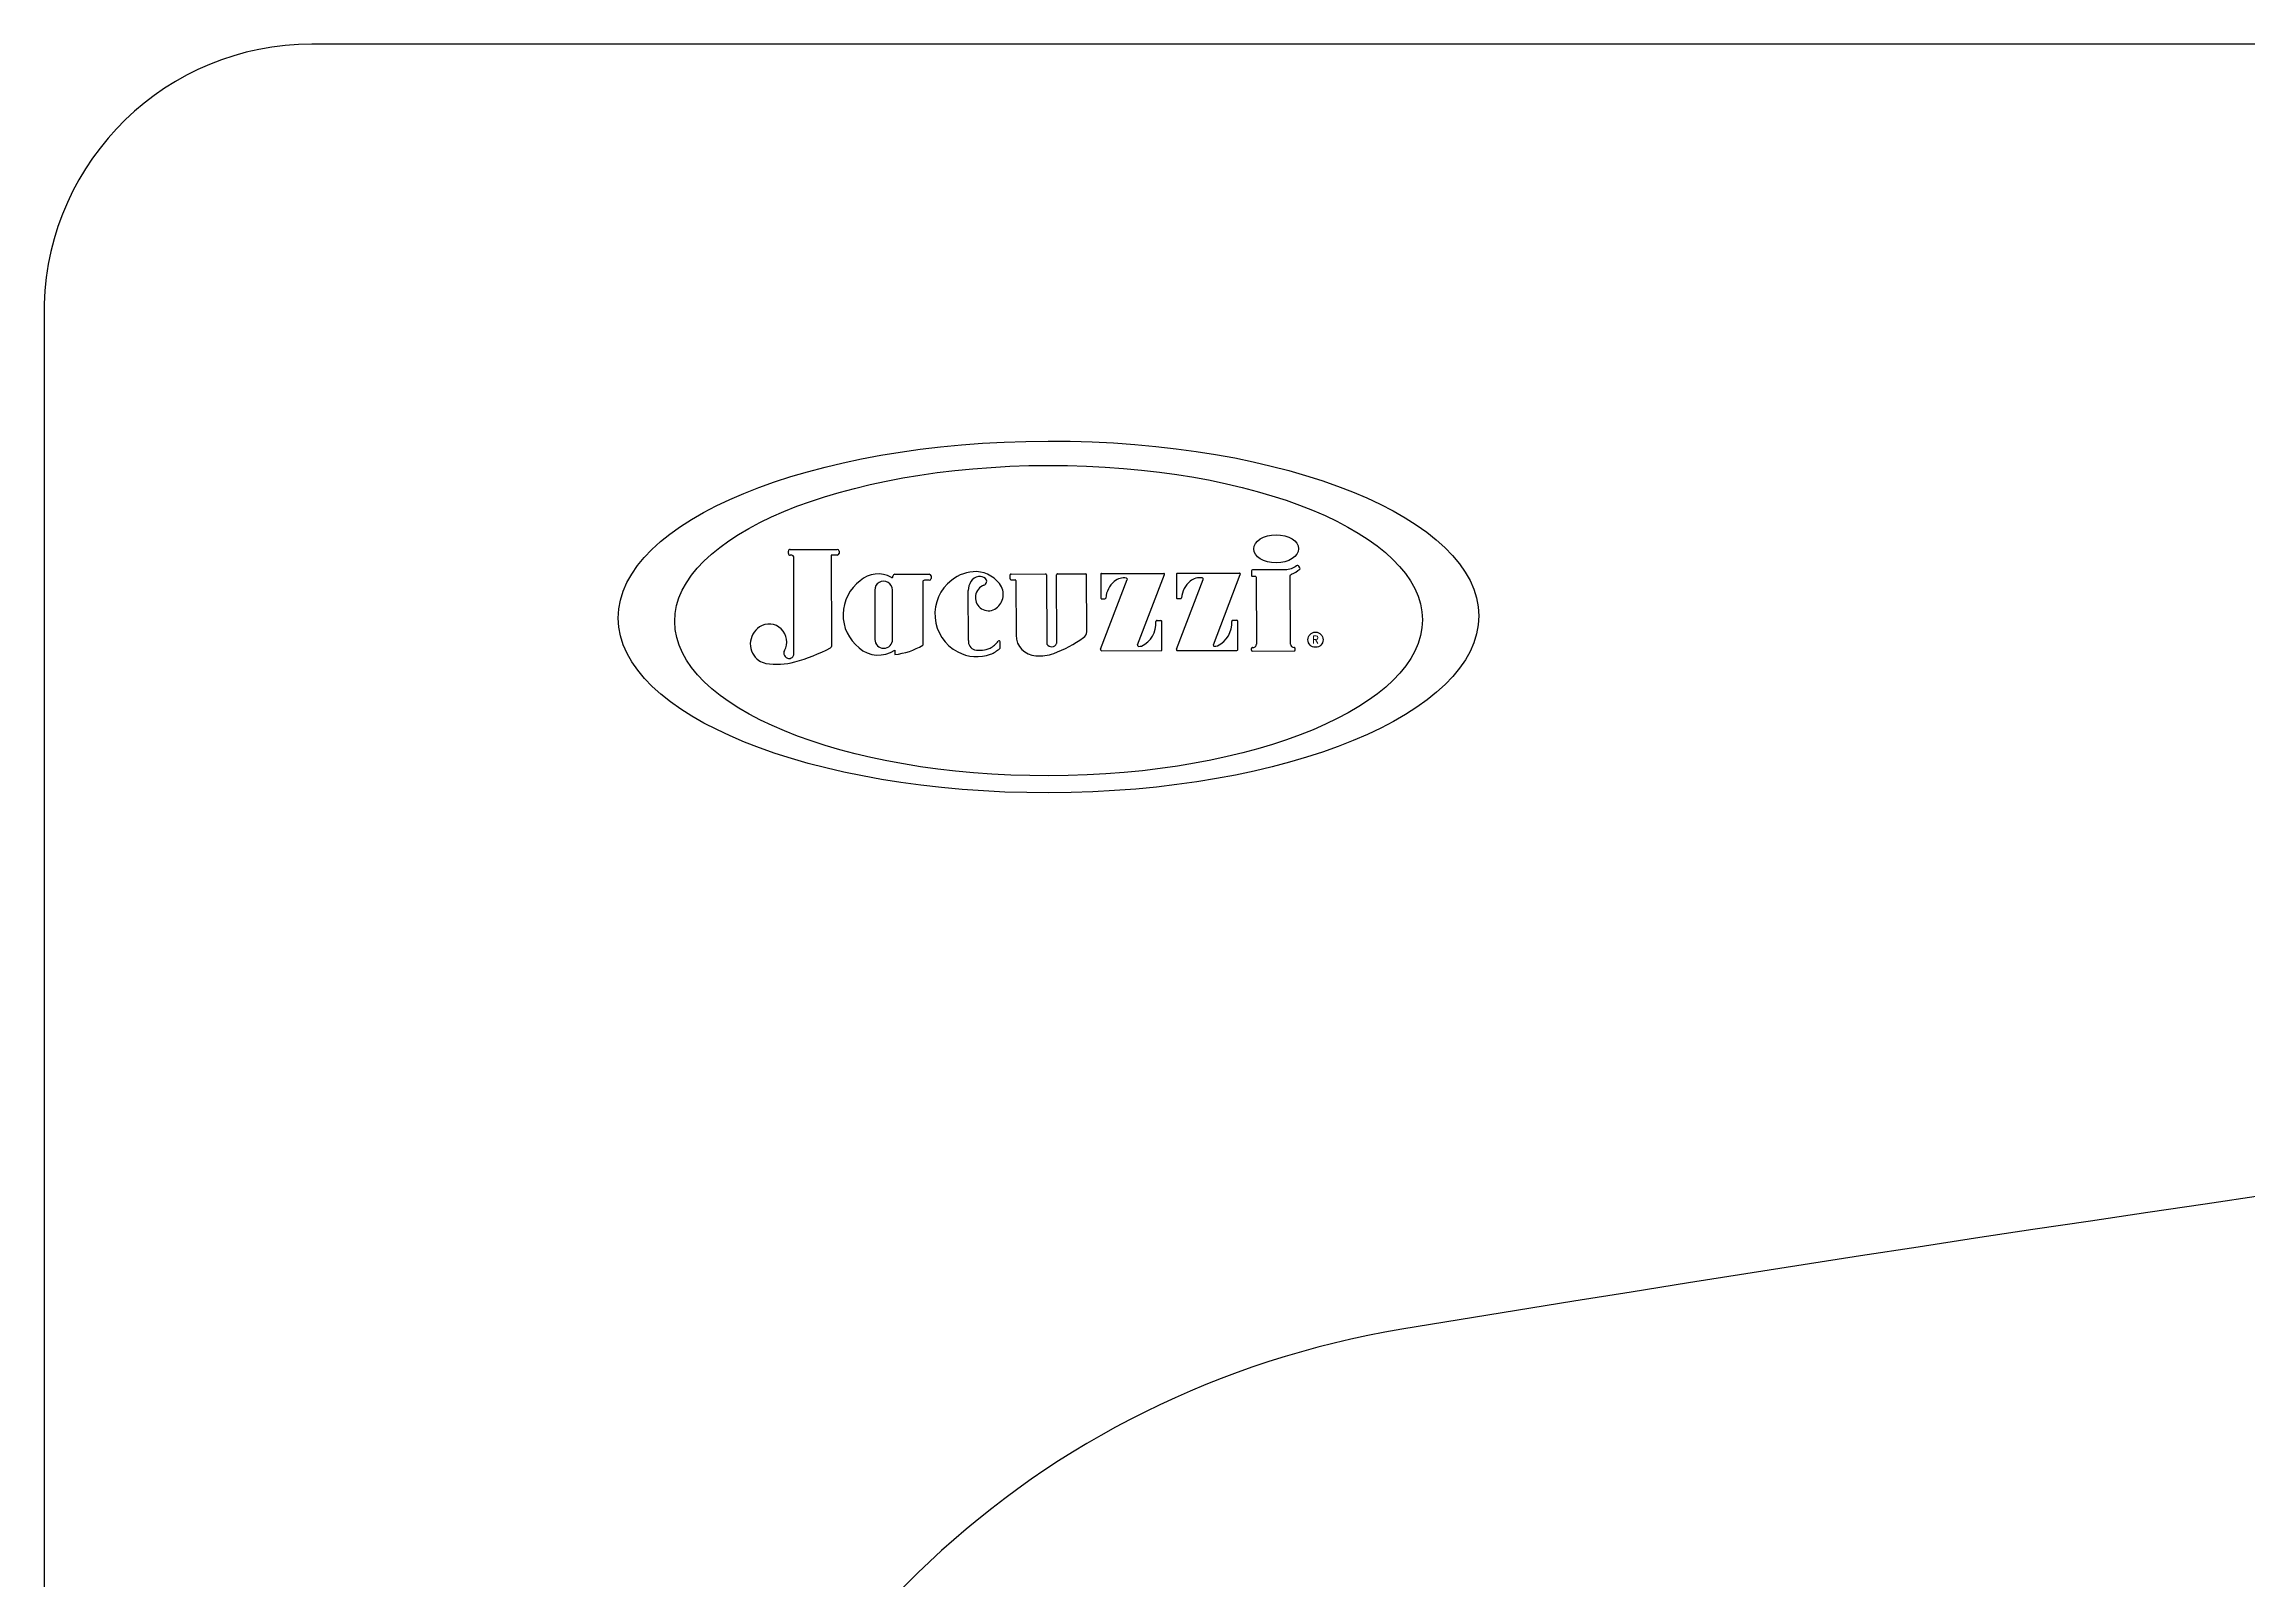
# Model space of a CAD drawing. Header units: millimetres. Extents: x -1267.26 to -1265.43, y 2199.58 to 2200.68.
# Drawn here: x -1267.2558 to -1267.0253, y 2200.5222 to 2200.6828 of the extents above; entities that cross this region are included whole.
import ezdxf
from ezdxf.enums import TextEntityAlignment as Align

# ---------------------------------------------------------------- set-up
doc = ezdxf.new("R2010")
doc.units = ezdxf.units.MM
doc.header["$LTSCALE"] = 10
doc.layers.add('jacuzzi', color=1, linetype='Continuous')
doc.styles.add('ROMANS', font='romans', dxfattribs={"height": 4})

msp = doc.modelspace()

# ---------------------------------------------------------------- linework, layer by layer
at = {"layer": 'jacuzzi'}
for p, q in [((-1267.177959588721, 2200.629514243698), (-1267.177960159047, 2200.629752125717)), ((-1267.177777970012, 2200.629935190454), (-1267.172847145313, 2200.629947012182)), ((-1267.177582768497, 2200.629332519195), (-1267.177776523984, 2200.629332054663)), ((-1267.177375319804, 2200.618979819561), (-1267.17739970376, 2200.629150330159)), ((-1267.172845699286, 2200.629343876391), (-1267.173480548498, 2200.62934235433)), ((-1267.173480548498, 2200.62934235433), (-1267.173457654769, 2200.619793415233)), ((-1267.172664080576, 2200.629764823146), (-1267.17266351025, 2200.629526941128)), ((-1267.167022725835, 2200.627080682012), (-1267.167022901717, 2200.627154042009)), ((-1267.166840712682, 2200.627337106746), (-1267.163219672522, 2200.627345788245)), ((-1267.163908537457, 2200.626534236757), (-1267.163892666639, 2200.619914542779)), ((-1267.163218168636, 2200.626718519863), (-1267.163726348421, 2200.626717301494)), ((-1267.163036607785, 2200.62716359921), (-1267.163035979601, 2200.6269015846)), ((-1267.154761523092, 2200.626853270517), (-1267.154762533597, 2200.627274750398)), ((-1267.154671439079, 2200.627366282766), (-1267.151055232199, 2200.627374952678)), ((-1267.154669990724, 2200.626762176), (-1267.154249304103, 2200.626763184602)), ((-1267.154157771734, 2200.626672090085), (-1267.154144072548, 2200.620958180566)), ((-1267.149814461439, 2200.627377927445), (-1267.146862029141, 2200.627385005947)), ((-1267.145302466502, 2200.619494146349), (-1267.142515587285, 2200.626779647109)), ((-1267.145296352847, 2200.6273292891), (-1267.145290436137, 2200.624861438583)), ((-1267.145205258329, 2200.627420821469), (-1267.13870841902, 2200.627436397741)), ((-1267.141440367308, 2200.619947030008), (-1267.138622913229, 2200.627312460021)), ((-1267.137371851745, 2200.61951316012), (-1267.134584972528, 2200.62679866088)), ((-1267.13736573809, 2200.627348302871), (-1267.13735982138, 2200.624880452354)), ((-1267.137274643572, 2200.627439835239), (-1267.130777804263, 2200.627455411512)), ((-1267.133509752551, 2200.619966043779), (-1267.130692298473, 2200.627331473792)), ((-1267.159133436032, 2200.620418468392), (-1267.159145946989, 2200.625636769543)), ((-1267.145198903769, 2200.624770344065), (-1267.144862362556, 2200.624771150928)), ((-1267.137268289012, 2200.624789357836), (-1267.136931747799, 2200.624790164699)), ((-1267.139404812766, 2200.622508131958), (-1267.138990404052, 2200.622509125509)), ((-1267.138891612828, 2200.619390373391), (-1267.138898871683, 2200.622418030991)), ((-1267.131474198009, 2200.622527145728), (-1267.131059789295, 2200.62252813928)), ((-1267.130960998071, 2200.619409387162), (-1267.130968256926, 2200.622437044762)), ((-1267.166825216054, 2200.619416943497), (-1267.166824081536, 2200.618943737963)), ((-1267.155806278669, 2200.619654245893), (-1267.155807787615, 2200.620283625101)), ((-1267.129531468471, 2200.619394211198), (-1267.129531933126, 2200.619588018024)), ((-1267.124961317146, 2200.619405168206), (-1267.124961753026, 2200.619586973012)), ((-1267.145195950233, 2200.61933975466), (-1267.13898284115, 2200.619354650684)), ((-1267.137265335476, 2200.619358768431), (-1267.131052226393, 2200.619373664455)), ((-1267.129439936102, 2200.619303116681), (-1267.125052411664, 2200.619313635838))]:
    msp.add_line(p, q, dxfattribs=at)
at = {"layer": 'jacuzzi', "color": 3}
msp.add_lwpolyline([(-1265.453811977258, 2200.682783386736), (-1267.227791569095, 2200.682783386736, 0.4055206014754864), (-1267.255801773177, 2200.655594891838), (-1267.255801773177, 2199.609972281634, 0.4229602880957001), (-1267.227791569095, 2199.582783786736), (-1265.453811977258, 2199.582783786736, 0.4055206014778485), (-1265.425801773177, 2199.609972281634), (-1265.425801773177, 2200.655594891838, 0.4229602881578758), (-1265.453811977264, 2200.682783386736, -0.3915340772529942)], format="xyb", dxfattribs=at)
at = {"layer": 'jacuzzi'}
msp.add_lwpolyline([(-1267.167060950066, 2200.62052836472), (-1267.16707333525, 2200.62569420575, 1.000000000000098), (-1267.168924392848, 2200.625689767811), (-1267.168912007665, 2200.620523926781, 0.999999999999902)], format="xyb", close=True, dxfattribs=at)
for points in [[(-1267.150963699831, 2200.62728385816), (-1267.150946569214, 2200.620138704185, 0.1354836439385169), (-1267.150920484556, 2200.620045081937, 0.5973092542928814), (-1267.14990642579, 2200.620092913245, 0.1127702397822963), (-1267.149888499706, 2200.620172258745), (-1267.149905555957, 2200.627286395076)], [(-1267.150209985824, 2200.61905415325, 0.06297410020895881), (-1267.147096282996, 2200.620710371807, 0.2578294972287946), (-1267.146756197123, 2200.621329549528), (-1267.146770496773, 2200.627293911429)], [(-1267.125936051994, 2200.627801879098), (-1267.129426867737, 2200.627793509813, 0.414213562373095), (-1267.129517962255, 2200.627701977445), (-1267.129516801782, 2200.627217945893, 0.4142135623730986), (-1267.129425269413, 2200.627126851376), (-1267.129122571674, 2200.627127577098, -0.4142135623730951), (-1267.129031039305, 2200.62703648258), (-1267.129014268906, 2200.620041574778)], [(-1267.125448169471, 2200.620041470136), (-1267.125465264076, 2200.62717160366, -0.3094083360235544), (-1267.125349176798, 2200.627342115764, 0.09070134790707648), (-1267.124468495676, 2200.627886727998, 0.3650174520151336), (-1267.124452536547, 2200.628003289629), (-1267.124557389527, 2200.628169088453, 0.4518071014289208), (-1267.124828065761, 2200.628212263112, -0.1780066821811962), (-1267.125995231512, 2200.627801737214)]]:
    msp.add_lwpolyline(points, format="xyb", dxfattribs=at)
msp.add_circle((-1267.122831557945, 2200.620493491675), 0.0007946387699584183, dxfattribs=at)
for centre, radius, start, end in [((-1267.177777532161, 2200.629752563567), 0.0001826274109083451, 90.13736724908172, 180.1373672490818), ((-1267.177776961835, 2200.629514681549), 0.0001826274109083386, 180.1373672490818, 270.1373672490818), ((-1267.177582330646, 2200.629149892308), 0.0001826274109083386, 0.1373672490817377, 90.13736724908172), ((-1267.172846707462, 2200.629764385295), 0.0001826274109083386, 0.1373672490817377, 90.13736724908172), ((-1267.172846137136, 2200.629526503277), 0.0001826274109083451, 270.1373672490818, 0.1373672490817377), ((-1267.167833454894, 2200.623104479397), 0.00440770550204492, 126.4406721531579, 231.6230071655273), ((-1267.168566017801, 2200.624586367335), 0.002795608679266994, 60.06042965313343, 132.4134599711781), ((-1267.167114039278, 2200.627080463087), 9.131370545415807e-05, 231.5926755857293, 0.1373672490817377), ((-1267.166840274831, 2200.62715447986), 0.0001826274109083386, 90.13736724908172, 180.1373672490818), ((-1267.163725910571, 2200.626534674608), 0.000182627410908338, 90.13736724908172, 180.1373672490818), ((-1267.163219234671, 2200.627163161359), 0.000182627410908338, 0.1373672490817377, 90.13736724908172), ((-1267.163218606487, 2200.626901146749), 0.000182627410908338, 270.1373672490818, 0.1373672490817377), ((-1267.158181775435, 2200.623177733574), 0.004458244548360048, 127.2687107636999, 242.4044845304815), ((-1267.158371135697, 2200.623635549299), 0.0039812564105501, 88.73698551566748, 129.0900797047073), ((-1267.157179531812, 2200.625607587644), 0.001966631697416564, 150.5746549584958, 179.149784355318), ((-1267.157919036484, 2200.625950762178), 0.001155723798674428, 97.24935851595544, 147.3799929497171), ((-1267.158413605076, 2200.624457097039), 0.003161424617636979, 29.66456255229263, 87.63922728923652), ((-1267.157954841023, 2200.626128303068), 0.0009751722010845465, 50.9183495272796, 96.478779912647), ((-1267.157640015416, 2200.626593339767), 0.0004185667844176738, 289.1668931055175, 44.22462768502182), ((-1267.154671220153, 2200.627274969323), 9.131370545416898e-05, 90.13736724908172, 180.1373672490818), ((-1267.154670209649, 2200.626853489443), 9.131370545416898e-05, 180.1373672490818, 270.1373672490818), ((-1267.154249085177, 2200.626671871159), 9.131370545416898e-05, 0.1373672490817377, 90.13736724908172), ((-1267.151055013274, 2200.627283639235), 9.131370545416898e-05, 0.1373672490817377, 90.13736724908172), ((-1267.149814242514, 2200.627286614002), 9.131370545416898e-05, 90.13736724908172, 180.1373672490818), ((-1267.146861810216, 2200.627293692504), 9.131370545416898e-05, 0.1373672490817377, 90.13736724908172), ((-1267.145205039404, 2200.627329508025), 9.131370545416898e-05, 90.13736724908172, 180.1373672490818), ((-1267.142215714259, 2200.62464002362), 0.002564883948915787, 130.2946976974009, 175.1961932388021), ((-1267.142867091864, 2200.625358613029), 0.001595859994564914, 80.47481422051906, 129.1421956467513), ((-1267.142621830834, 2200.626820287821), 0.0001137513042587356, 339.0669456638633, 80.47481422051906), ((-1267.138708200095, 2200.627345084298), 9.131370545416898e-05, 339.0669456638633, 90.13736724908172), ((-1267.137274424647, 2200.627348521796), 9.131370545416898e-05, 90.13736724908172, 180.1373672490818), ((-1267.134285099503, 2200.62465903739), 0.002564883948915787, 130.2946976974009, 175.1961932388021), ((-1267.134936477107, 2200.6253776268), 0.001595859994564914, 80.47481422051906, 129.1421956467513), ((-1267.134691216077, 2200.626839301592), 0.0001137513042587356, 339.0669456638633, 80.47481422051906), ((-1267.130777585338, 2200.627364098068), 9.131370545416898e-05, 339.0669456638633, 90.13736724908172), ((-1267.157020922908, 2200.624904238204), 0.001380493054679566, 110.4206802017945, 290.8716656113789), ((-1267.157270129717, 2200.625238078668), 0.001784852464624491, 294.5309438552501, 26.04454628132493), ((-1267.145199122694, 2200.624861657509), 9.131370545416898e-05, 180.1373672490818, 270.1373672490818), ((-1267.144862581482, 2200.624862464371), 9.131370545416898e-05, 270.1373672490818, 355.1961932388021), ((-1267.137268507937, 2200.624880671279), 9.131370545416898e-05, 180.1373672490818, 270.1373672490818), ((-1267.136931966725, 2200.624881478142), 9.131370545416898e-05, 270.1373672490818, 355.1961932388021), ((-1267.179826731782, 2200.620054420866), 0.002112495888049507, 123.1176730757277, 234.946219586348), ((-1267.179967295257, 2200.620285043986), 0.001842557712669144, 329.5255564004117, 123.3749714700173), ((-1267.142130387809, 2200.622207854401), 0.002618470903511282, 294.9649018202377, 3.91458089298086), ((-1267.139404540046, 2200.62239438098), 0.0001137513042587356, 90.13736724908172, 183.9145808929809), ((-1267.138990185126, 2200.622417812066), 9.131370545416898e-05, 0.1373672490817377, 90.13736724908172), ((-1267.134199773052, 2200.622226868172), 0.002618470903511282, 294.9649018202377, 3.91458089298086), ((-1267.131473925289, 2200.622413394751), 0.0001137513042587356, 90.13736724908172, 183.9145808929809), ((-1267.131059570369, 2200.622436825837), 9.131370545416898e-05, 0.1373672490817377, 90.13736724908172), ((-1267.182794143571, 2200.637786446585), 0.02037058632602722, 285.6977984352412, 296.9818145778211), ((-1267.173640281655, 2200.619792977382), 0.0001826274109083774, 298.9605210496384, 0.1373672490817377), ((-1267.168548539503, 2200.621936821155), 0.003052806432643277, 228.5372312335999, 304.3679009136015), ((-1267.167661751545, 2200.626384354105), 0.007487620421843606, 276.4233544375561, 300.2235757425671), ((-1267.158211376239, 2200.620324674478), 0.0009268179758303638, 174.191728026145, 252.6762477673277), ((-1267.157967138152, 2200.622046780631), 0.002658280663395478, 258.7145627423362, 294.3570343947881), ((-1267.157812506192, 2200.621607630547), 0.002194813427176466, 295.4077242460791, 324.9957632592692), ((-1267.158791113883, 2200.623194313166), 0.004671944362366031, 295.1404471571989, 309.0463141310382), ((-1267.155921538593, 2200.620283352382), 0.0001137513042587356, 0.1373672490817377, 144.9957632592692), ((-1267.155920029646, 2200.619653973173), 0.0001137513042587372, 309.2685304714705, 0.1373672490817377), ((-1267.152001532776, 2200.620963317338), 0.002142545930305652, 180.1373672490818, 268.0606106952201), ((-1267.145196222953, 2200.619453505637), 0.0001137513042587356, 159.0669456638633, 270.1373672490818), ((-1267.141334123759, 2200.619906389296), 0.0001137513042587356, 159.0669456638633, 274.2116875256899), ((-1267.141504467651, 2200.622219571527), 0.002433197158560757, 274.2116875256899, 281.359172301687), ((-1267.138983060075, 2200.619445964127), 9.131370545416898e-05, 270.1373672490818, 0.1373672490817377), ((-1267.137265608196, 2200.619472519408), 0.0001137513042587356, 159.0669456638633, 270.1373672490818), ((-1267.133403509002, 2200.619925403067), 0.0001137513042587356, 159.0669456638633, 274.2116875256899), ((-1267.133573852894, 2200.622238585298), 0.002433197158560757, 274.2116875256899, 281.359172301687), ((-1267.131052445318, 2200.619464977898), 9.131370545416898e-05, 270.1373672490818, 0.1373672490817377), ((-1267.129440619683, 2200.61958823695), 9.131370545416898e-05, 82.30973435021083, 180.1373672490818), ((-1267.129440155028, 2200.619394430124), 9.131370545416898e-05, 180.1373672490818, 270.1373672490818), ((-1267.129379522678, 2200.620040699077), 0.0003652548218166759, 262.3097343502109, 0.1373672490817377), ((-1267.125082915699, 2200.620042345838), 0.0003652548218166759, 180.1373672490818, 273.748518503764), ((-1267.125053066469, 2200.619586754086), 9.131370545416898e-05, 0.1373672490817377, 93.74851850376399), ((-1267.125052630589, 2200.619404949281), 9.131370545416898e-05, 270.1373672490818, 0.1373672490817377), ((-1267.179994713369, 2200.619814996925), 0.00182002086813977, 234.946219586348, 260.3127703546718), ((-1267.179137249789, 2200.624838106385), 0.006915790919504273, 260.3127703546718, 285.5556992893258), ((-1267.177987128103, 2200.619119825782), 0.0004550052170349425, 149.5255564004117, 195.9125309532808), ((-1267.177786376073, 2200.619177058974), 0.0006637563034952301, 195.9125309532808, 246.2656193471813), ((-1267.17787039779, 2200.618985963796), 0.0004550052170349425, 246.2656193471813, 297.3402967323749), ((-1267.177939477561, 2200.619119572754), 0.0006054158830371929, 297.3402967323749, 316.6662976034825), ((-1267.177935587, 2200.619065736099), 0.0005668165324594493, 320.3573091215649, 351.2816535832002), ((-1267.158230357075, 2200.622990707468), 0.00427021264117004, 241.8197310790644, 289.4806312921484), ((-1267.151649310627, 2200.62301135294), 0.004210829522563667, 264.2109424399289, 289.9874939382046)]:
    msp.add_arc(centre, radius, start, end, dxfattribs=at)
for centre, major_axis, ratio, start_param, end_param in [((-1267.150749685962, 2200.622872660852), (0.04500104523208567, 0.0001078906972925108), 0.4087758626247341, 3.141592653629248, 9.424777960808834), ((-1267.150748773773, 2200.622492188173), (0.03909469339327868, 9.373012931189997e-05), 0.4152232478358872, 3.141592653530887, 9.424777960710474), ((-1267.126947133801, 2200.63000115473), (0.002350132953551832, 5.634479827137569e-06), 0.6218033983955257, 3.141592653536016, 9.424777960715602), ((-1266.340801773177, 2196.137407469336), (4.609549359676989, 4.376346437513547e-15), 0.9706639344270861, 1.402301678412921, 1.73929097517687), ((-1267.098158750951, 2200.459022024162), (0.09336734693884946, 5.675167757904917e-12), 0.9706639344252885, 1.739290975118691, 2.943167873771665)]:
    msp.add_ellipse(centre, major_axis=major_axis, ratio=ratio, start_param=start_param, end_param=end_param, dxfattribs=at)

# ---------------------------------------------------------------- texts
at = {"layer": 'jacuzzi', "style": 'ROMANS'}
msp.add_text('R', height=0.0007962591300385223, rotation=0.1373672490817377, dxfattribs=at).set_placement((-1267.122831557945, 2200.620493491675), align=Align.MIDDLE_CENTER)

doc.saveas('drawing.dxf')
